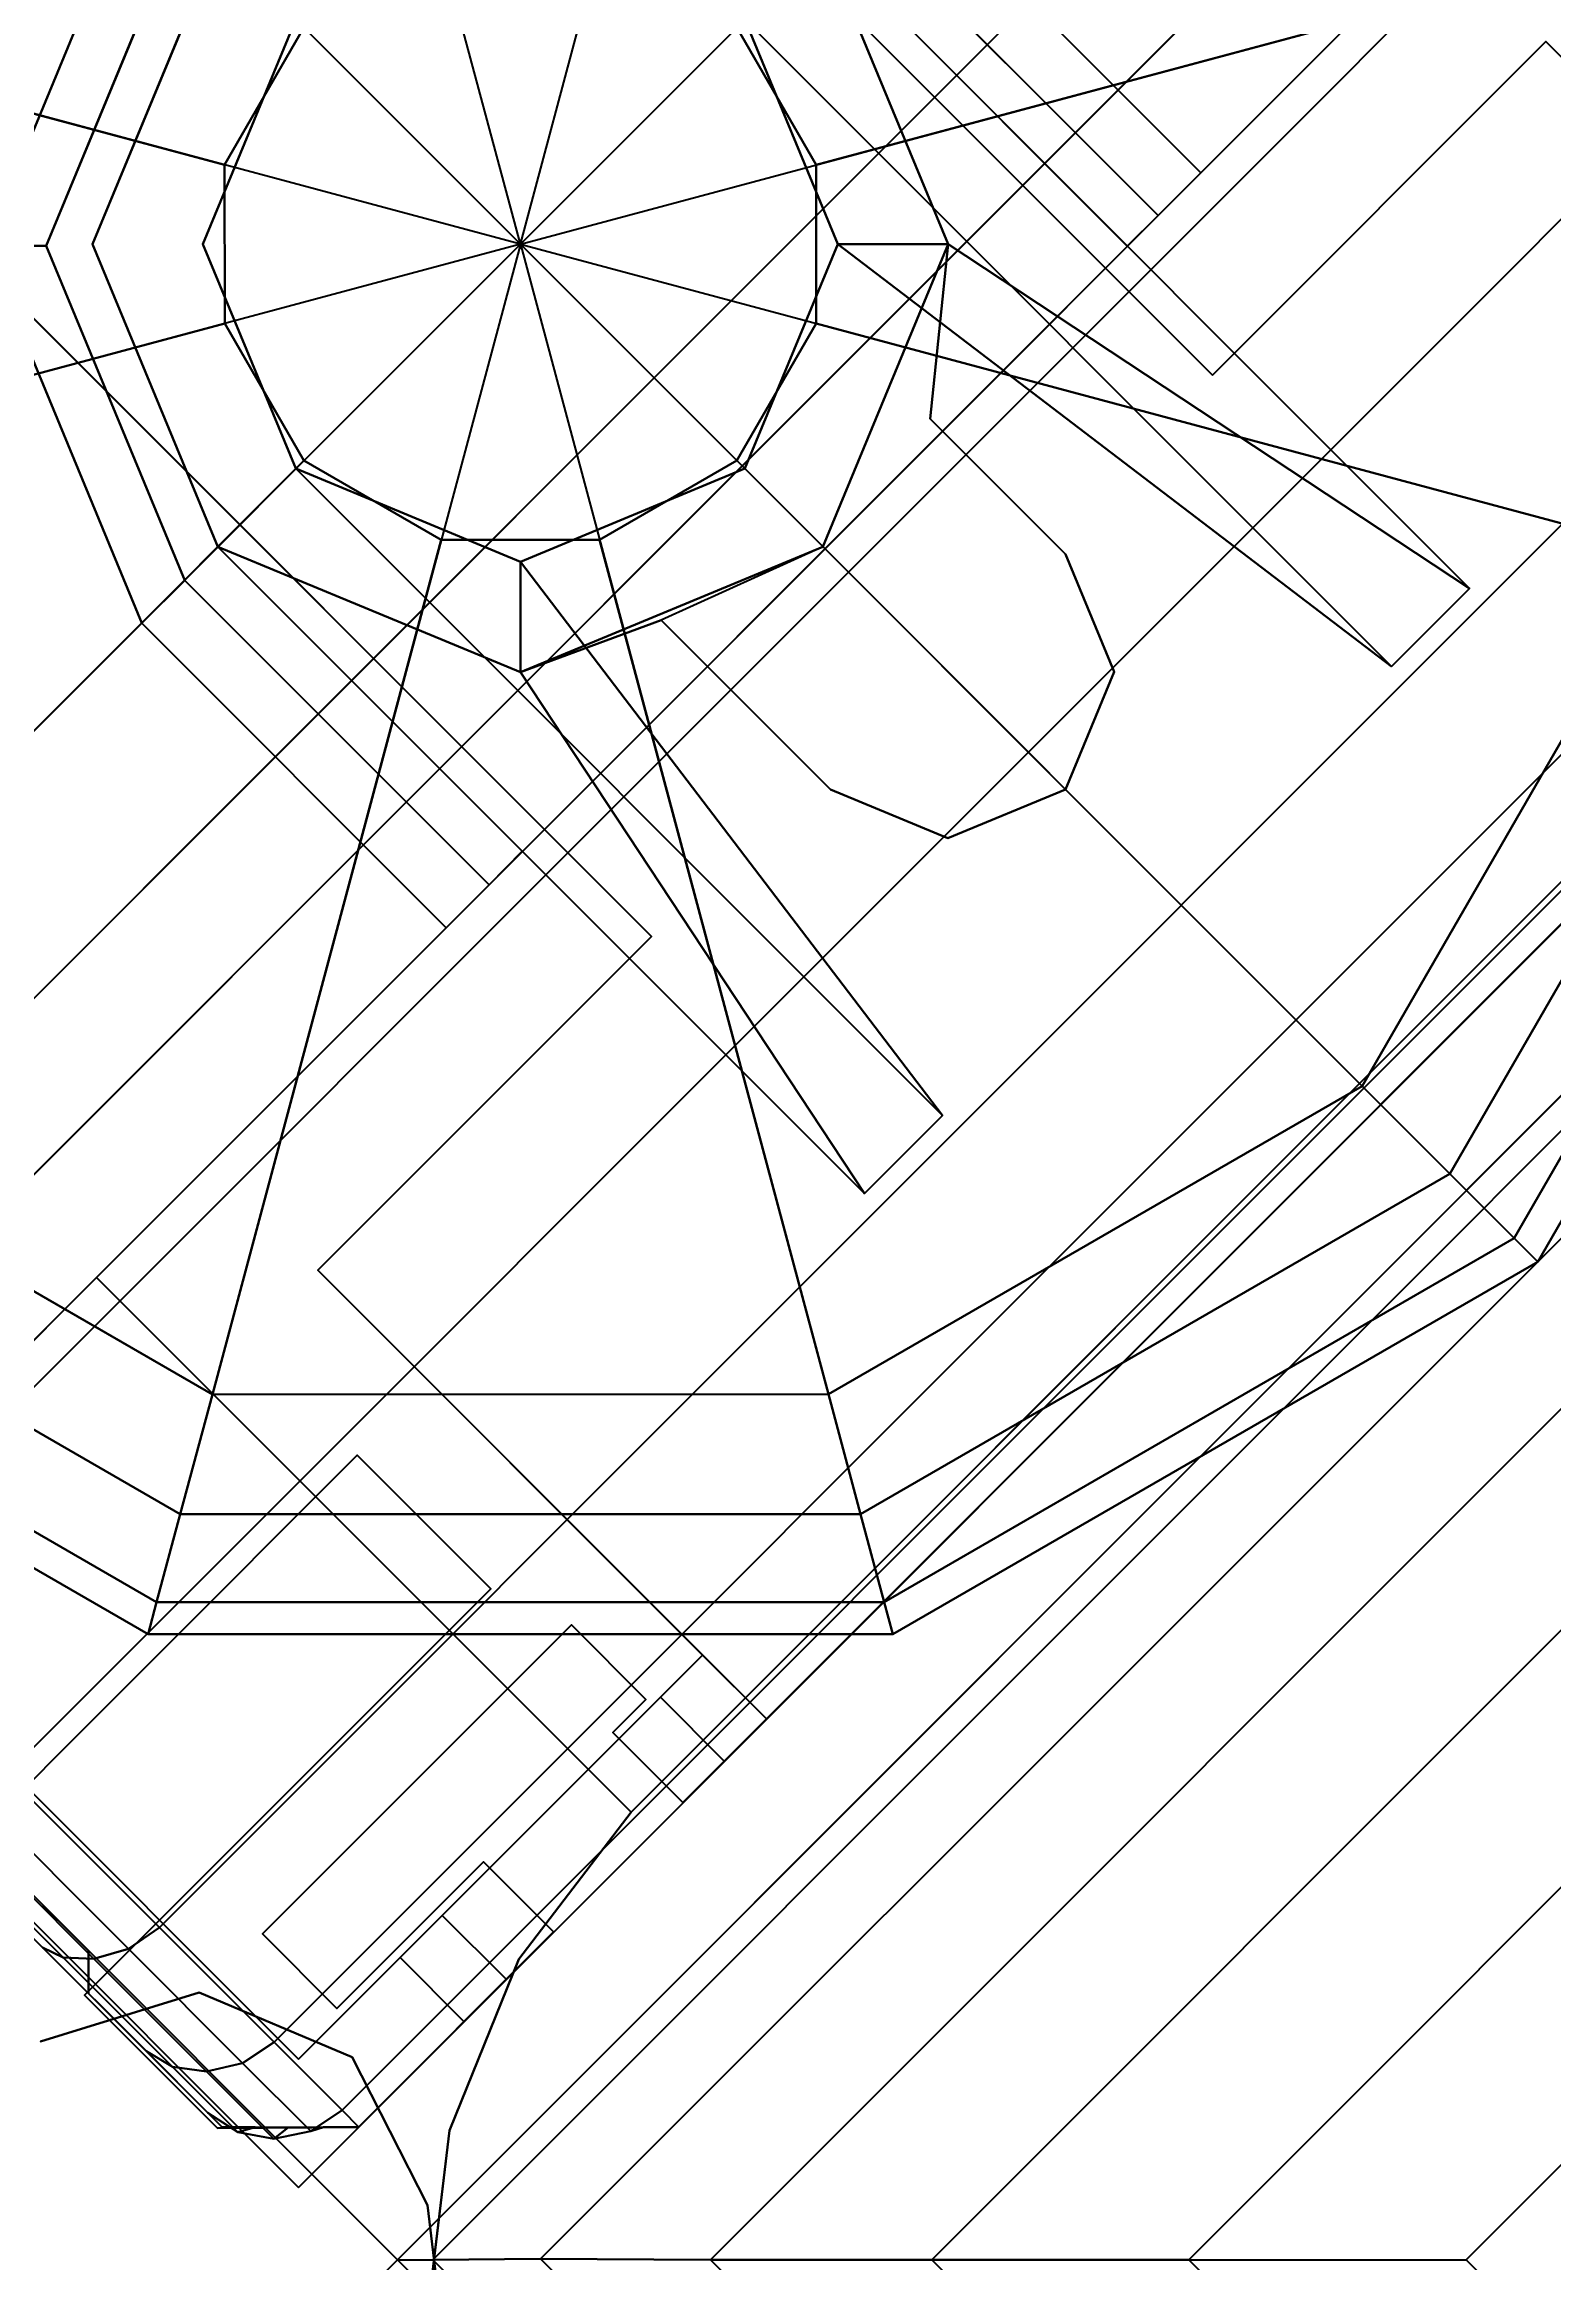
# Model space of a CAD drawing. Extents: x -170 to 1783, y -20 to 1205.
# Drawn here: x 204.791 to 205.788, y 374.654 to 376.119 of the extents above; entities that cross this region are included whole.
import ezdxf
from ezdxf.enums import TextEntityAlignment as Align

# ---------------------------------------------------------------- set-up
doc = ezdxf.new("R2010")
doc.units = 0
doc.header["$LTSCALE"] = 96
doc.header["$MEASUREMENT"] = 0
for name, color, linetype in [('A-FURN-3-PANEL-GLIDE', 7, 'Continuous'), ('A-FURN-3-PANEL-GLIDE-HOUSING', 7, 'Continuous'), ('A-FURN-3-PANEL-RACE', 7, 'Continuous'), ('A-FURN-3-PANEL-SIDE1', 7, 'Continuous'), ('A-FURN-3-PANEL-TOPCAP', 7, 'Continuous'), ('A-FURN-3-PANEL-TRIM', 7, 'Continuous'), ('A-FURN-P-PNLS', 7, 'Continuous'), ('MAIN_PANEL', 7, 'Continuous'), ('MAIN_PANEL_COMP', 7, 'Continuous'), ('MAIN_WKSURF', 7, 'Continuous'), ('SM', 7, 'Continuous')]:
    doc.layers.add(name, color=color, linetype=linetype)

# ---------------------------------------------------------------- blocks, each defined once
blk = doc.blocks.new('EC-EFN-456')
at = {"layer": 'A-FURN-3-PANEL-GLIDE', "color": 20, "linetype": 'Continuous'}
for points in [[(0.4201, 1.8052, 0.2464), (0.4091, 1.8242, 0.1642), (0.885, 1.9517, 0.1642), (0.885, 1.9297, 0.2464)], [(0.4091, 1.8242, 0.1642), (0.4201, 1.8052, 0.0821), (0.885, 1.9297, 0.0821), (0.885, 1.9517, 0.1642)], [(0.4502, 1.7531, 0.3065), (0.4201, 1.8052, 0.2464), (0.885, 1.9297, 0.2464), (0.885, 1.8696, 0.3065)], [(0.4201, 1.8052, 0.0821), (0.4502, 1.7531, 0.022), (0.885, 1.8696, 0.022), (0.885, 1.9297, 0.0821)], [(0.4912, 1.682, 0.3285), (0.4502, 1.7531, 0.3065), (0.885, 1.8696, 0.3065), (0.885, 1.7875, 0.3285)], [(0.4502, 1.7531, 0.022), (0.4912, 1.682), (0.885, 1.7875), (0.885, 1.8696, 0.022)], [(0.0798, 1.4649, 0.2464), (0.0608, 1.4759, 0.1642), (0.4091, 1.8242, 0.1642), (0.4201, 1.8052, 0.2464)], [(0.0608, 1.4759, 0.1642), (0.0798, 1.4649, 0.0821), (0.4201, 1.8052, 0.0821), (0.4091, 1.8242, 0.1642)], [(0.1319, 1.4348, 0.3065), (0.0798, 1.4649, 0.2464), (0.4201, 1.8052, 0.2464), (0.4502, 1.7531, 0.3065)], [(0.0798, 1.4649, 0.0821), (0.1319, 1.4348, 0.022), (0.4502, 1.7531, 0.022), (0.4201, 1.8052, 0.0821)], [(0.7837, 1.1754, 0.3285), (0.4912, 1.682, 0.3285), (0.885, 1.7875, 0.3285), (0.885, 1.2025, 0.3285)], [(0.885, 1.2025, 0.3285), (0.885, 1.7875, 0.3285), (1.2787, 1.682, 0.3285), (0.9862, 1.1754, 0.3285)], [(0.203, 1.3937, 0.3285), (0.1319, 1.4348, 0.3065), (0.4502, 1.7531, 0.3065), (0.4912, 1.682, 0.3285)], [(0.1319, 1.4348, 0.022), (0.203, 1.3937), (0.4912, 1.682), (0.4502, 1.7531, 0.022)], [(0.7096, 1.1013, 0.3285), (0.203, 1.3937, 0.3285), (0.4912, 1.682, 0.3285), (0.7837, 1.1754, 0.3285)], [(0.9862, 1.1754, 0.3285), (1.2787, 1.682, 0.3285), (1.567, 1.3937, 0.3285), (1.0604, 1.1013, 0.3285)], [(-0.0447, 1, 0.2464), (-0.0668, 1, 0.1642), (0.0608, 1.4759, 0.1642), (0.0798, 1.4649, 0.2464)], [(-0.0668, 1, 0.1642), (-0.0447, 1, 0.0821), (0.0798, 1.4649, 0.0821), (0.0608, 1.4759, 0.1642)], [(0.0154, 1, 0.3065), (-0.0447, 1, 0.2464), (0.0798, 1.4649, 0.2464), (0.1319, 1.4348, 0.3065)], [(-0.0447, 1, 0.0821), (0.0154, 1, 0.022), (0.1319, 1.4348, 0.022), (0.0798, 1.4649, 0.0821)], [(0.0975, 1, 0.3285), (0.0154, 1, 0.3065), (0.1319, 1.4348, 0.3065), (0.203, 1.3937, 0.3285)], [(0.0154, 1, 0.022), (0.0975, 1), (0.203, 1.3937), (0.1319, 1.4348, 0.022)], [(0.6825, 1, 0.3285), (0.0975, 1, 0.3285), (0.203, 1.3937, 0.3285), (0.7096, 1.1013, 0.3285)], [(1.0604, 1.1013, 0.3285), (1.567, 1.3937, 0.3285), (1.6725, 1, 0.3285), (1.0875, 1, 0.3285)], [(0.7837, 1.1754, 3.5747), (0.7837, 1.1754, 0.3285), (0.885, 1.2025, 0.3285), (0.885, 1.2025, 3.5747)], [(0.885, 1.2025, 3.5747), (0.885, 1.2025, 0.3285), (0.9862, 1.1754, 0.3285), (0.9862, 1.1754, 3.5747)], [(0.7096, 1.1013, 3.5747), (0.7096, 1.1013, 0.3285), (0.7837, 1.1754, 0.3285), (0.7837, 1.1754, 3.5747)], [(0.9862, 1.1754, 3.5747), (0.9862, 1.1754, 0.3285), (1.0604, 1.1013, 0.3285), (1.0604, 1.1013, 3.5747)], [(0.6825, 1, 3.5747), (0.6825, 1, 0.3285), (0.7096, 1.1013, 0.3285), (0.7096, 1.1013, 3.5747)], [(1.0604, 1.1013, 3.5747), (1.0604, 1.1013, 0.3285), (1.0875, 1, 0.3285), (1.0875, 1, 3.5747)], [(0.0798, 0.5351, 0.2464), (0.0608, 0.5241, 0.1642), (-0.0668, 1, 0.1642), (-0.0447, 1, 0.2464)], [(0.0608, 0.5241, 0.1642), (0.0798, 0.5351, 0.0821), (-0.0447, 1, 0.0821), (-0.0668, 1, 0.1642)], [(0.1319, 0.5652, 0.3065), (0.0798, 0.5351, 0.2464), (-0.0447, 1, 0.2464), (0.0154, 1, 0.3065)], [(0.0798, 0.5351, 0.0821), (0.1319, 0.5652, 0.022), (0.0154, 1, 0.022), (-0.0447, 1, 0.0821)], [(0.203, 0.6063, 0.3285), (0.1319, 0.5652, 0.3065), (0.0154, 1, 0.3065), (0.0975, 1, 0.3285)], [(0.1319, 0.5652, 0.022), (0.203, 0.6063), (0.0975, 1), (0.0154, 1, 0.022)], [(0.7096, 0.8988, 0.3285), (0.203, 0.6063, 0.3285), (0.0975, 1, 0.3285), (0.6825, 1, 0.3285)], [(0.7096, 0.8988, 3.5747), (0.7096, 0.8988, 0.3285), (0.6825, 1, 0.3285), (0.6825, 1, 3.5747)], [(0.7837, 0.8246, 0.3285), (0.4912, 0.318, 0.3285), (0.203, 0.6063, 0.3285), (0.7096, 0.8988, 0.3285)], [(0.7837, 0.8246, 3.5747), (0.7837, 0.8246, 0.3285), (0.7096, 0.8988, 0.3285), (0.7096, 0.8988, 3.5747)], [(0.885, 0.7975, 0.3285), (0.885, 0.2125, 0.3285), (0.4912, 0.318, 0.3285), (0.7837, 0.8246, 0.3285)], [(0.885, 0.7975, 3.5747), (0.885, 0.7975, 0.3285), (0.7837, 0.8246, 0.3285), (0.7837, 0.8246, 3.5747)]]:
    blk.add_3dface(points, dxfattribs=at)
at = {"layer": 'A-FURN-3-PANEL-GLIDE', "color": 20, "linetype": 'Continuous', "invisible_edges": 12}
for points in [[(0.885, 1), (0.885, 1.7875), (0.4912, 1.682)], [(0.885, 1), (1.2787, 1.682), (0.885, 1.7875)], [(0.885, 1), (0.4912, 1.682), (0.203, 1.3937)], [(0.885, 1), (1.567, 1.3937), (1.2787, 1.682)], [(0.885, 1), (0.203, 1.3937), (0.0975, 1)], [(0.885, 1), (1.6725, 1), (1.567, 1.3937)], [(0.885, 1), (0.0975, 1), (0.203, 0.6063)], [(0.885, 1), (0.203, 0.6063), (0.4912, 0.318)], [(0.885, 1), (0.4912, 0.318), (0.885, 0.2125)], [(0.885, 1), (0.885, 0.2125), (1.2787, 0.318)], [(0.885, 1), (1.2787, 0.318), (1.567, 0.6063)], [(0.885, 1), (1.567, 0.6063), (1.6725, 1)]]:
    blk.add_3dface(points, dxfattribs=at)
at = {"layer": 'A-FURN-3-PANEL-GLIDE-HOUSING', "color": 40, "linetype": 'Continuous'}
for points in [[(0.6, 1.3543, 4.1997), (0.6, 1.3143, 4.2397), (0.8848, 1.3143, 4.2397), (0.8848, 1.3543, 4.1997)], [(0.6, 1.3543, 3.6147), (0.6, 1.3543, 4.1997), (0.8848, 1.3543, 4.1997), (0.8848, 1.3543, 3.6147)], [(0.6, 1.3143, 3.5747), (0.6, 1.3543, 3.6147), (0.8848, 1.3543, 3.6147), (0.8848, 1.3143, 3.5747)], [(1.1344, 1.2509, 3.6147), (0.8848, 1.3543, 3.6147), (0.8848, 1.3543, 4.1997), (1.1344, 1.2509, 4.1997)], [(1.1344, 1.2509, 4.1997), (0.8848, 1.3543, 4.1997), (0.8848, 1.3143, 4.2397), (1.1061, 1.2227, 4.2397)], [(1.1061, 1.2227, 3.5747), (0.8848, 1.3143, 3.5747), (0.8848, 1.3543, 3.6147), (1.1344, 1.2509, 3.6147)], [(0.6849, 1.2001, 2.2447), (0.885, 1.283, 3.5747), (0.28, 1.283, 3.5747), (0.28, 1.283, 3.3867)], [(0.28, 1.21, 3.5747), (0.28, 1.21, 3.3867), (0.28, 1.283, 3.3867), (0.28, 1.283, 3.5747)], [(0.28, 1.283, 3.3867), (0.28, 1.21, 3.3867), (0.7365, 1.1485, 2.2447), (0.6849, 1.2001, 2.2447)], [(0.885, 1.283, 3.5747), (0.6849, 1.2001, 2.2447), (0.6849, 1.2001, 1.7347), (0.885, 1.283, 1.7347)], [(1.0851, 1.2001, 3.5747), (0.885, 1.283, 3.5747), (0.885, 1.283, 1.7347), (1.0851, 1.2001, 1.7347)], [(1.2378, 1.0013, 4.1997), (1.1344, 1.2509, 4.1997), (1.1061, 1.2227, 4.2397), (1.1978, 1.0013, 4.2397)], [(1.1978, 1.0013, 3.5747), (1.1061, 1.2227, 3.5747), (1.1344, 1.2509, 3.6147), (1.2378, 1.0013, 3.6147)], [(1.2378, 1.0013, 3.6147), (1.1344, 1.2509, 3.6147), (1.1344, 1.2509, 4.1997), (1.2378, 1.0013, 4.1997)], [(0.28, 1.21, 3.3867), (0.28, 1.21, 3.5747), (0.885, 1.21, 3.5747), (0.7365, 1.1485, 2.2447)], [(0.885, 1.21, 1.7347), (0.7365, 1.1485, 1.7347), (0.7365, 1.1485, 2.2447), (0.885, 1.21, 3.5747)], [(1.0335, 1.1485, 1.7347), (0.885, 1.21, 1.7347), (0.885, 1.21, 3.5747), (1.0335, 1.1485, 3.5747)], [(0.6849, 1.2001, 1.7347), (0.602, 1, 1.7347), (0.602, 1, 2.2447), (0.6849, 1.2001, 2.2447)], [(0.6849, 1.2001, 2.2447), (0.602, 1, 2.2447), (0.6432, 1.11, 2.2447)], [(0.6432, 1.11, 1.7347), (0.6849, 1.2001, 1.7347), (0.6849, 1.2001, 2.2447), (0.6432, 1.11, 2.2447)], [(1.168, 1, 3.5747), (1.0851, 1.2001, 3.5747), (1.0851, 1.2001, 1.7347), (1.168, 1, 1.7347)], [(0.7365, 1.1485, 1.7347), (0.675, 1, 1.7347), (0.675, 1, 2.2447), (0.7365, 1.1485, 2.2447)], [(1.095, 1, 1.7347), (1.0335, 1.1485, 1.7347), (1.0335, 1.1485, 3.5747), (1.095, 1, 3.5747)], [(0.485, 1.11, 2.2447), (0.4072, 1.0778, 2.2447), (0.4072, 1.0778, 1.7347), (0.485, 1.11, 1.7347)], [(0.485, 1.11, 1.7347), (0.6432, 1.11, 1.7347), (0.6432, 1.11, 2.2447), (0.485, 1.11, 2.2447)], [(0.4072, 1.0778, 2.2447), (0.375, 1, 2.2447), (0.375, 1, 1.7347), (0.4072, 1.0778, 1.7347)], [(0.375, 1, 2.2447), (0.4072, 0.9222, 2.2447), (0.4072, 0.9222, 1.7347), (0.375, 1, 1.7347)], [(0.602, 1, 1.7347), (0.6849, 0.7999, 1.7347), (0.6849, 0.7999, 2.2447), (0.602, 1, 2.2447)], [(0.675, 1, 1.7347), (0.7365, 0.8515, 1.7347), (0.7365, 0.8515, 2.2447), (0.675, 1, 2.2447)], [(0.4072, 0.9222, 2.2447), (0.485, 0.89, 2.2447), (0.485, 0.89, 1.7347), (0.4072, 0.9222, 1.7347)], [(0.6116, 0.89, 2.2447), (0.6116, 0.89, 1.7347), (0.485, 0.89, 1.7347), (0.485, 0.89, 2.2447)], [(0.6849, 0.7999, 1.7347), (0.6116, 0.89, 1.7347), (0.6116, 0.89, 2.2447), (0.6849, 0.7999, 2.2447)], [(0.28, 0.79, 3.3867), (0.28, 0.717, 3.3867), (0.6849, 0.7999, 2.2447), (0.7365, 0.8515, 2.2447)], [(0.7365, 0.8515, 1.7347), (0.885, 0.79, 1.7347), (0.885, 0.79, 3.5747), (0.7365, 0.8515, 2.2447)], [(0.6849, 0.7999, 2.2447), (0.885, 0.717, 3.5747), (0.885, 0.717, 1.7347), (0.6849, 0.7999, 1.7347)], [(0.28, 0.79, 3.3867), (0.28, 0.79, 3.5747), (0.28, 0.717, 3.5747), (0.28, 0.717, 3.3867)], [(0.8848, 0.6483, 4.1997), (0.8848, 0.6883, 4.2397), (0.6, 0.6883, 4.2397), (0.6, 0.6483, 4.1997)], [(0.8848, 0.6883, 3.5747), (0.8848, 0.6483, 3.6147), (0.6, 0.6483, 3.6147), (0.6, 0.6883, 3.5747)], [(0.8848, 0.6483, 4.1997), (0.6, 0.6483, 4.1997), (0.6, 0.6483, 3.6147), (0.8848, 0.6483, 3.6147)]]:
    blk.add_3dface(points, dxfattribs=at)
for points, invisible_edges in [([(0.6, 0.6883, 4.2397), (0.8848, 0.6883, 4.2397), (0.8848, 1.3143, 4.2397), (0.6, 1.3143, 4.2397)], 2), ([(0.6002, 1.283, 3.5747), (0.6, 1.3143, 3.5747), (0.8848, 1.3143, 3.5747), (0.885, 1.283, 3.5747)], 4), ([(1.1061, 0.78, 4.2397), (1.1061, 1.2227, 4.2397), (0.8848, 1.3143, 4.2397), (0.8848, 0.6883, 4.2397)], 5), ([(1.1061, 1.2227, 3.5747), (1.0851, 1.2001, 3.5747), (0.885, 1.283, 3.5747), (0.8848, 1.3143, 3.5747)], 5), ([(0.28, 1.21, 3.5747), (0.28, 1.283, 3.5747), (0.885, 1.283, 3.5747), (0.885, 1.21, 3.5747)], 4), ([(0.885, 1.21, 1.7347), (0.885, 1.283, 1.7347), (0.6849, 1.2001, 1.7347), (0.7365, 1.1485, 1.7347)], 5), ([(1.0335, 1.1485, 1.7347), (1.0851, 1.2001, 1.7347), (0.885, 1.283, 1.7347), (0.885, 1.21, 1.7347)], 5), ([(0.885, 1.21, 3.5747), (0.885, 1.283, 3.5747), (1.0851, 1.2001, 3.5747), (1.0335, 1.1485, 3.5747)], 5), ([(1.1978, 1.0013, 3.5747), (1.168, 1, 3.5747), (1.0851, 1.2001, 3.5747), (1.1061, 1.2227, 3.5747)], 5), ([(1.1978, 1.0013, 4.2397), (1.1061, 1.2227, 4.2397), (1.1061, 0.78, 4.2397)], 2), ([(0.7365, 1.1485, 1.7347), (0.6849, 1.2001, 1.7347), (0.602, 1, 1.7347), (0.675, 1, 1.7347)], 5), ([(0.6849, 1.2001, 2.2447), (0.7365, 1.1485, 2.2447), (0.675, 1, 2.2447), (0.602, 1, 2.2447)], 12), ([(0.6849, 1.2001, 1.7347), (0.6432, 1.11, 1.7347), (0.602, 1, 1.7347)], 2), ([(1.095, 1, 1.7347), (1.168, 1, 1.7347), (1.0851, 1.2001, 1.7347), (1.0335, 1.1485, 1.7347)], 5), ([(1.0851, 1.2001, 3.5747), (1.168, 1, 3.5747), (1.095, 1, 3.5747), (1.0335, 1.1485, 3.5747)], 10), ([(0.485, 1.11, 1.7347), (0.4072, 1.0778, 1.7347), (0.4072, 0.9222, 1.7347), (0.485, 0.89, 1.7347)], 10), ([(0.485, 1.11, 2.2447), (0.485, 0.89, 2.2447), (0.4072, 0.9222, 2.2447), (0.4072, 1.0778, 2.2447)], 5), ([(0.485, 1.11, 1.7347), (0.602, 1, 1.7347), (0.6432, 1.11, 1.7347)], 3), ([(0.602, 1, 1.7347), (0.485, 1.11, 1.7347), (0.485, 0.89, 1.7347)], 15), ([(0.485, 1.11, 2.2447), (0.6432, 1.11, 2.2447), (0.602, 1, 2.2447)], 14), ([(0.602, 1, 2.2447), (0.485, 0.89, 2.2447), (0.485, 1.11, 2.2447)], 15), ([(0.4072, 1.0778, 2.2447), (0.4072, 0.9222, 2.2447), (0.375, 1, 2.2447)], 1), ([(0.4072, 1.0778, 1.7347), (0.375, 1, 1.7347), (0.4072, 0.9222, 1.7347)], 12), ([(0.602, 1, 1.7347), (0.485, 0.89, 1.7347), (0.6116, 0.89, 1.7347)], 13), ([(0.602, 1, 2.2447), (0.6116, 0.89, 2.2447), (0.485, 0.89, 2.2447)], 13), ([(0.675, 1, 1.7347), (0.602, 1, 1.7347), (0.6849, 0.7999, 1.7347), (0.7365, 0.8515, 1.7347)], 5), ([(0.602, 1, 2.2447), (0.675, 1, 2.2447), (0.7365, 0.8515, 2.2447), (0.6849, 0.7999, 2.2447)], 9), ([(0.602, 1, 1.7347), (0.6116, 0.89, 1.7347), (0.6849, 0.7999, 1.7347)], 1), ([(0.602, 1, 2.2447), (0.6849, 0.7999, 2.2447), (0.6116, 0.89, 2.2447)], 13), ([(0.885, 0.79, 3.5747), (0.28, 0.79, 3.5747), (0.28, 0.79, 3.3867), (0.7365, 0.8515, 2.2447)], 8), ([(0.6849, 0.7999, 1.7347), (0.885, 0.717, 1.7347), (0.885, 0.79, 1.7347), (0.7365, 0.8515, 1.7347)], 10), ([(0.6849, 0.7999, 2.2447), (0.28, 0.717, 3.3867), (0.28, 0.717, 3.5747), (0.885, 0.717, 3.5747)], 8), ([(0.28, 0.717, 3.5747), (0.28, 0.79, 3.5747), (0.885, 0.79, 3.5747), (0.885, 0.717, 3.5747)], 4), ([(0.6, 0.6883, 3.5747), (0.6002, 0.717, 3.5747), (0.885, 0.717, 3.5747), (0.8848, 0.6883, 3.5747)], 4)]:
    blk.add_3dface(points, dxfattribs=dict(at, invisible_edges=invisible_edges))
at = {"layer": 'A-FURN-3-PANEL-RACE', "color": 40, "linetype": 'Continuous'}
for points, invisible_edges in [([(0.08, 2.0125, 3.515), (0.08, 2.0125, 0.3963), (47.92, 2.0125, 0.3963), (47.92, 2.0125, 3.515)], 8), ([(0.08, 1.8575, 3.1951), (0.08, 1.8575, 1.4986), (0.08, 2.0125, 0.3963), (0.08, 2.0125, 3.515)], 10), ([(0.5, 1.5745, 0.3963), (47.5, 1.5745, 0.3963), (0.08, 2.0125, 0.3963), (0.08, 1.5745, 0.3963)], 3), ([(47.5, 1.5745, 0.3963), (47.92, 1.5745, 0.3963), (47.92, 2.0125, 0.3963), (0.08, 2.0125, 0.3963)], 8), ([(0.08, 1.8181, 1.4986), (0.08, 1.5745, 0.3963), (0.08, 2.0125, 0.3963), (0.08, 1.8575, 1.4986)], 5), ([(0.08, 1.5745, 3.245), (0.08, 1.8575, 3.1951), (0.08, 2.0125, 3.515), (0.08, 1.5745, 3.515)], 2), ([(0.14, 1.5745, 3.515), (0.08, 1.5745, 3.515), (0.08, 2.0125, 3.515), (0.14, 1.9525, 3.515)], 4), ([(0.14, 1.9525, 3.515), (0.08, 2.0125, 3.515), (0.6, 2.0125, 3.515), (0.6, 1.9525, 3.515)], 1), ([(47.86, 1.9525, 0.4563), (0.14, 1.9525, 0.4563), (0.14, 1.9525, 3.515), (47.86, 1.9525, 3.515)], 4), ([(0.14, 1.9525, 0.4563), (0.14, 1.8575, 1.4986), (0.14, 1.8575, 3.1951), (0.14, 1.9525, 3.515)], 5), ([(0.5, 1.5745, 0.4563), (0.14, 1.5745, 0.4563), (0.14, 1.9525, 0.4563), (47.5, 1.5745, 0.4563)], 12), ([(47.5, 1.5745, 0.4563), (0.14, 1.9525, 0.4563), (47.86, 1.9525, 0.4563), (47.86, 1.5745, 0.4563)], 1), ([(0.14, 1.5745, 0.4563), (0.14, 1.8181, 1.4986), (0.14, 1.8575, 1.4986), (0.14, 1.9525, 0.4563)], 5), ([(0.14, 1.8575, 3.1951), (0.14, 1.5745, 3.245), (0.14, 1.5745, 3.515), (0.14, 1.9525, 3.515)], 8), ([(0.08, 1.614, 1.7894), (0.08, 1.5745, 1.7894), (0.08, 1.5745, 0.3963), (0.08, 1.8181, 1.4986)], 4), ([(0.14, 1.5745, 1.7894), (0.14, 1.614, 1.7894), (0.14, 1.8181, 1.4986), (0.14, 1.5745, 0.4563)], 4), ([(0.08, 1.5745, 0.3963), (0.08, 1.5745, 1.7894), (0.14, 1.5745, 1.7894), (0.14, 1.5745, 0.4563)], 8), ([(0.5, 1.5745, 0.3963), (0.08, 1.5745, 0.3963), (0.14, 1.5745, 0.4563), (0.5, 1.5745, 0.4563)], 2), ([(2.098, 1.2625, 0.3963), (45.902, 1.2625, 0.3963), (0.5, 1.5745, 0.3963), (0.5, 1.2625, 0.3963)], 3), ([(47.5, 1.2625, 0.3963), (47.5, 1.5745, 0.3963), (0.5, 1.5745, 0.3963), (45.902, 1.2625, 0.3963)], 6), ([(2.098, 1.2625, 0.4563), (0.5, 1.2625, 0.4563), (0.5, 1.5745, 0.4563), (45.902, 1.2625, 0.4563)], 12), ([(47.5, 1.2625, 0.4563), (45.902, 1.2625, 0.4563), (0.5, 1.5745, 0.4563), (47.5, 1.5745, 0.4563)], 6), ([(0.5, 0.7375, 0.4563), (2.098, 0.7375, 0.4563), (47.5, 0.4255, 0.4563), (0.5, 0.4255, 0.4563)], 6), ([(0.5, 0.7375, 0.3963), (0.5, 0.4255, 0.3963), (47.5, 0.4255, 0.3963), (2.098, 0.7375, 0.3963)], 6), ([(0.5, 0.4255, 0.3963), (0.08, 0.4255, 0.3963), (0.08, -0.0125, 0.3963), (47.92, -0.0125, 0.3963)], 8), ([(0.5, 0.4255, 0.3963), (0.5, 0.4255, 0.4563), (0.14, 0.4255, 0.4563), (0.08, 0.4255, 0.3963)], 4), ([(0.5, 0.4255, 0.4563), (47.86, 0.0475, 0.4563), (0.14, 0.0475, 0.4563), (0.14, 0.4255, 0.4563)], 1)]:
    blk.add_3dface(points, dxfattribs=dict(at, invisible_edges=invisible_edges))
for points in [[(0.14, 1.8575, 1.4986), (0.08, 1.8575, 1.4986), (0.08, 1.8575, 3.1951), (0.14, 1.8575, 3.1951)], [(0.08, 1.8181, 1.4986), (0.08, 1.8575, 1.4986), (0.14, 1.8575, 1.4986), (0.14, 1.8181, 1.4986)], [(0.14, 1.8575, 3.1951), (0.08, 1.8575, 3.1951), (0.08, 1.5745, 3.245), (0.14, 1.5745, 3.245)], [(0.08, 1.614, 1.7894), (0.08, 1.8181, 1.4986), (0.14, 1.8181, 1.4986), (0.14, 1.614, 1.7894)], [(0.08, 1.5745, 1.7894), (0.08, 1.614, 1.7894), (0.14, 1.614, 1.7894), (0.14, 1.5745, 1.7894)], [(0.14, 1.5745, 3.245), (0.08, 1.5745, 3.245), (0.08, 1.5745, 3.515), (0.14, 1.5745, 3.515)], [(0.5, 1.2625, 0.3963), (0.5, 1.5745, 0.3963), (0.5, 1.5745, 0.4563), (0.5, 1.2625, 0.4563)], [(0.5, 1.2625, 0.4563), (2.098, 1.2625, 0.4563), (2.098, 1.2625, 0.3963), (0.5, 1.2625, 0.3963)], [(0.5, 0.7375, 0.4563), (0.5, 0.7375, 0.3963), (2.098, 0.7375, 0.3963), (2.098, 0.7375, 0.4563)], [(0.5, 0.7375, 0.3963), (0.5, 0.7375, 0.4563), (0.5, 0.4255, 0.4563), (0.5, 0.4255, 0.3963)]]:
    blk.add_3dface(points, dxfattribs=at)
at = {"layer": 'A-FURN-3-PANEL-SIDE1', "color": 7, "linetype": 'Continuous'}
for points in [[(47.3224, 1.955, 55.7401), (47.3228, 0.045, 55.7401), (0.6776, 0.045, 55.7401), (0.6776, 1.955, 55.7401)], [(0.6776, 0.045, 4.2397), (0.6776, 1.955, 4.2397), (0.6776, 1.955, 55.7401), (0.6776, 0.045, 55.7401)], [(47.3224, 0.045, 4.2397), (47.3224, 1.955, 4.2397), (0.6776, 1.955, 4.2397), (0.6776, 0.045, 4.2397)]]:
    blk.add_3dface(points, dxfattribs=at)
at = {"layer": 'A-FURN-3-PANEL-TOPCAP', "color": 60, "linetype": 'Continuous'}
for points in [[(0.1143, 2.0013, 55.8104), (0.1129, 1.9894, 55.635), (0.1285, 2.0047, 55.635), (0.1344, 2.0151, 55.8048)], [(0.1774, 2.0013, 55.977), (0.1143, 2.0013, 55.8104), (0.1344, 2.0151, 55.8048), (0.1955, 2.0151, 55.9663)], [(0.1344, 2.0151, 55.8048), (0.1285, 2.0047, 55.635), (0.144, 2.02, 55.635), (0.1575, 2.02, 55.8011)], [(0.1955, 2.0151, 55.9663), (0.1344, 2.0151, 55.8048), (0.1575, 2.02, 55.8011), (0.2149, 2.02, 55.9575)], [(0.2828, 2.0013, 56.1222), (0.1774, 2.0013, 55.977), (0.1955, 2.0151, 55.9663), (0.2978, 2.0151, 56.1072)], [(0.2978, 2.0151, 56.1072), (0.1955, 2.0151, 55.9663), (0.2149, 2.02, 55.9575), (0.3121, 2.02, 56.0929)], [(0.4225, 2.0013, 56.2349), (0.2828, 2.0013, 56.1222), (0.2978, 2.0151, 56.1072), (0.4331, 2.0151, 56.2168)], [(0.4331, 2.0151, 56.2168), (0.2978, 2.0151, 56.1072), (0.3121, 2.02, 56.0929), (0.4419, 2.02, 56.1974)], [(0.1006, 1.9805, 55.8155), (0.0965, 1.9727, 55.635), (0.1129, 1.9894, 55.635), (0.1143, 2.0013, 55.8104)], [(0.1644, 1.9805, 55.9859), (0.1006, 1.9805, 55.8155), (0.1143, 2.0013, 55.8104), (0.1774, 2.0013, 55.977)], [(0.2713, 1.9805, 56.1337), (0.1644, 1.9805, 55.9859), (0.1774, 2.0013, 55.977), (0.2828, 2.0013, 56.1222)], [(0.4136, 1.9805, 56.248), (0.2713, 1.9805, 56.1337), (0.2828, 2.0013, 56.1222), (0.4225, 2.0013, 56.2349)], [(0.0957, 1.956, 55.8177), (0.08, 1.956, 55.635), (0.0965, 1.9727, 55.635), (0.1006, 1.9805, 55.8155)], [(0.1595, 1.956, 55.9895), (0.0957, 1.956, 55.8177), (0.1006, 1.9805, 55.8155), (0.1644, 1.9805, 55.9859)], [(0.2668, 1.956, 56.1382), (0.1595, 1.956, 55.9895), (0.1644, 1.9805, 55.9859), (0.2713, 1.9805, 56.1337)], [(0.4099, 1.956, 56.2528), (0.2668, 1.956, 56.1382), (0.2713, 1.9805, 56.1337), (0.4136, 1.9805, 56.248)], [(0.0957, 0.044, 55.8177), (0.08, 0.044, 55.635), (0.08, 1.956, 55.635), (0.0957, 1.956, 55.8177)], [(0.1595, 0.044, 55.9895), (0.0957, 0.044, 55.8177), (0.0957, 1.956, 55.8177), (0.1595, 1.956, 55.9895)], [(0.2668, 0.044, 56.1382), (0.1595, 0.044, 55.9895), (0.1595, 1.956, 55.9895), (0.2668, 1.956, 56.1382)], [(0.4099, 0.044, 56.2528), (0.2668, 0.044, 56.1382), (0.2668, 1.956, 56.1382), (0.4099, 1.956, 56.2528)], [(0.5783, 0.044, 56.3252), (0.4099, 0.044, 56.2528), (0.4099, 1.956, 56.2528), (0.5783, 1.956, 56.3252)], [(0.76, 0.044, 56.35), (0.5783, 0.044, 56.3252), (0.5783, 1.956, 56.3252), (0.76, 1.956, 56.35)], [(0.76, 0.044, 56.35), (0.76, 1.956, 56.35), (47.24, 1.956, 56.35), (47.24, 0.044, 56.35)]]:
    blk.add_3dface(points, dxfattribs=at)
for points, invisible_edges in [([(0.1285, -0.0047, 55.635), (0.144, -0.02, 55.635), (0.144, 2.02, 55.635), (0.1285, 2.0047, 55.635)], 10), ([(0.144, 2.02, 55.635), (0.269, 2.02, 55.635), (0.2783, 2.02, 55.7687), (0.1575, 2.02, 55.8011)], 4), ([(0.144, -0.02, 55.635), (0.269, -0.02, 55.635), (0.269, 2.02, 55.635), (0.144, 2.02, 55.635)], 10), ([(0.1575, 2.02, 55.8011), (0.2783, 2.02, 55.7687), (0.3232, 2.02, 55.8949), (0.2149, 2.02, 55.9575)], 5), ([(0.2149, 2.02, 55.9575), (0.3232, 2.02, 55.8949), (0.4005, 2.02, 56.0044), (0.3121, 2.02, 56.0929)], 5), ([(0.269, 2.02, 55.635), (0.289, 2, 55.635), (0.2976, 2, 55.7635), (0.2783, 2.02, 55.7687)], 4), ([(0.289, 2, 55.635), (0.269, 2.02, 55.635), (0.269, -0.02, 55.635), (0.289, 0, 55.635)], 10), ([(0.2783, 2.02, 55.7687), (0.2976, 2, 55.7635), (0.3405, 2, 55.8849), (0.3232, 2.02, 55.8949)], 5), ([(0.394, 2.02, 55.635), (0.3741, 2, 55.635), (0.3741, 0, 55.635), (0.394, -0.02, 55.635)], 10), ([(0.676, 2.02, 55.635), (0.394, 2.02, 55.635), (0.394, -0.02, 55.635), (0.676, -0.02, 55.635)], 10), ([(0.1285, 2.0047, 55.635), (0.1129, 1.9894, 55.635), (0.1129, 0.0106, 55.635), (0.1285, -0.0047, 55.635)], 10), ([(0.289, 2, 55.635), (0.3741, 2, 55.635), (0.3798, 2, 55.7415), (0.2976, 2, 55.7635)], 4), ([(0.289, 0, 55.635), (0.3741, 0, 55.635), (0.3741, 2, 55.635), (0.289, 2, 55.635)], 10), ([(0.2976, 2, 55.7635), (0.3798, 2, 55.7415), (0.4142, 2, 55.8424), (0.3405, 2, 55.8849)], 5), ([(0.0965, 0.0273, 55.635), (0.1129, 0.0106, 55.635), (0.1129, 1.9894, 55.635), (0.0965, 1.9727, 55.635)], 10), ([(0.0965, 1.9727, 55.635), (0.08, 1.956, 55.635), (0.08, 0.044, 55.635), (0.0965, 0.0273, 55.635)], 8)]:
    blk.add_3dface(points, dxfattribs=dict(at, invisible_edges=invisible_edges))
at = {"layer": 'A-FURN-3-PANEL-TRIM', "color": 60, "linetype": 'Continuous'}
for points, invisible_edges in [([(-0.0735, 2.1159, 3.8013), (0.6, 2.1348, 3.8013), (0.065, 2.269, 3.8013), (-0.0322, 2.2178, 3.8013)], 3), ([(-0.0735, 2.1159, 4.013), (-0.0322, 2.2178, 4.013), (0.065, 2.269, 4.013), (0.6, 2.1348, 4.013)], 12), ([(0.0361, 1.9153, 3.8013), (0.6, 2.1348, 3.8013), (-0.0735, 2.1159, 3.8013), (-0.0395, 2.0114, 3.8013)], 3), ([(0.0361, 1.9153, 4.013), (-0.0395, 2.0114, 4.013), (-0.0735, 2.1159, 4.013), (0.6, 2.1348, 4.013)], 12), ([(0.1, 1.6815, 3.8013), (0.6, 2.1348, 3.8013), (0.0361, 1.9153, 3.8013), (0.0837, 1.8027, 3.8013)], 3), ([(0.1, 1.6815, 4.013), (0.0837, 1.8027, 4.013), (0.0361, 1.9153, 4.013), (0.6, 2.1348, 4.013)], 12), ([(0.1, 1.6815, 3.8013), (0.6, 1.6815, 3.8013), (0.6, 2.1348, 3.8013)], 12), ([(0.6, 2.1348, 4.013), (0.6, 1.6815, 4.013), (0.1, 1.6815, 4.013)], 12), ([(0.0802, 1.7737, 55.635), (0.08, 1.956, 55.635), (0.1457, 2.0228, 55.635), (0.1457, 1.7737, 55.635)], 4), ([(0.2155, 1.9109, 55.635), (0.1457, 1.9109, 55.635), (0.1457, 2.0228, 55.635), (0.2701, 2.0228, 55.635)], 10), ([(0.395, 2.0328, 55.635), (0.6776, 2.0328, 55.635), (0.6776, -0.0328, 55.635), (0.395, -0.0328, 55.635)], 8), ([(0.6, -0.1348, 3.5747), (0.6, 1.6815, 3.5747), (0.1, 1.6815, 3.5747), (0.1, 0.3185, 3.5747)], 10), ([(0.6, -0.1348, 4.2397), (0.1, 0.3185, 4.2397), (0.1, 1.6815, 4.2397), (0.6, 1.6815, 4.2397)], 5), ([(0.1457, 0.3473, 55.635), (0.0802, 0.3473, 55.635), (0.0802, 1.6527, 55.635), (0.1457, 1.6527, 55.635)], 8), ([(0.2701, 1.6426, 55.635), (0.395, 1.6426, 55.635), (0.395, 0.3574, 55.635), (0.2701, 0.3574, 55.635)], 10), ([(0.1457, 1.6218, 55.635), (0.2155, 1.6218, 55.635), (0.2155, 0.3782, 55.635), (0.1457, 0.3782, 55.635)], 10)]:
    blk.add_3dface(points, dxfattribs=dict(at, invisible_edges=invisible_edges))
for points in [[(0.6, 2.1348, 3.8013), (0.6, 1.6815, 3.8013), (0.6, 1.6815, 4.013), (0.6, 2.1348, 4.013)], [(0.1457, 2.0228, 4.2397), (0.1457, 2.0228, 55.635), (0.08, 1.956, 55.635), (0.0802, 1.956, 4.2397)], [(0.1457, 2.0228, 4.2397), (0.2701, 2.0228, 4.2397), (0.2701, 2.0228, 55.635), (0.1457, 2.0228, 55.635)], [(0.2701, 2.0228, 55.635), (0.2701, 2.0228, 4.2397), (0.2701, 1.6426, 4.2397), (0.2701, 1.6426, 55.635)], [(0.395, 1.6426, 55.635), (0.395, 1.6426, 4.2397), (0.395, 2.0328, 4.2397), (0.395, 2.0328, 55.635)], [(0.0361, 1.9153, 3.8013), (-0.0395, 2.0114, 3.8013), (-0.0395, 2.0114, 4.013), (0.0361, 1.9153, 4.013)], [(0.0802, 1.7737, 55.635), (0.0802, 1.7737, 4.2397), (0.0802, 1.956, 4.2397), (0.08, 1.956, 55.635)], [(0.0837, 1.8027, 3.8013), (0.0361, 1.9153, 3.8013), (0.0361, 1.9153, 4.013), (0.0837, 1.8027, 4.013)], [(0.2155, 1.9109, 4.2397), (0.1457, 1.9109, 4.2397), (0.1457, 1.9109, 55.635), (0.2155, 1.9109, 55.635)], [(0.1457, 1.9109, 55.635), (0.1457, 1.9109, 4.2397), (0.1457, 1.7737, 4.2397), (0.1457, 1.7737, 55.635)], [(0.2155, 1.6218, 55.635), (0.2155, 1.6218, 4.2397), (0.2155, 1.9109, 4.2397), (0.2155, 1.9109, 55.635)], [(0.1, 1.6815, 3.8013), (0.0837, 1.8027, 3.8013), (0.0837, 1.8027, 4.013), (0.1, 1.6815, 4.013)], [(0.1457, 1.7737, 4.2397), (0.0802, 1.7737, 4.2397), (0.0802, 1.7737, 55.635), (0.1457, 1.7737, 55.635)], [(0.1, 0.3185, 4.2397), (0.1, 0.3185, 3.5747), (0.1, 1.6815, 3.5747), (0.1, 1.6815, 4.2397)], [(0.1, 1.6815, 4.2397), (0.1, 1.6815, 4.013), (0.6, 1.6815, 4.013), (0.6, 1.6815, 4.2397)], [(0.6, 1.6815, 3.8013), (0.1, 1.6815, 3.8013), (0.1, 1.6815, 3.5747), (0.6, 1.6815, 3.5747)], [(0.6, 1.6815, 3.5747), (0.6, -0.1348, 3.5747), (0.6, -0.1348, 4.2397), (0.6, 1.6815, 4.2397)], [(0.0802, 1.6527, 4.2397), (0.1457, 1.6527, 4.2397), (0.1457, 1.6527, 55.635), (0.0802, 1.6527, 55.635)], [(0.0802, 0.3473, 55.635), (0.0802, 0.3473, 4.2397), (0.0802, 1.6527, 4.2397), (0.0802, 1.6527, 55.635)], [(0.1457, 1.6527, 55.635), (0.1457, 1.6527, 4.2397), (0.1457, 1.6218, 4.2397), (0.1457, 1.6218, 55.635)], [(0.2701, 1.6426, 4.2397), (0.395, 1.6426, 4.2397), (0.395, 1.6426, 55.635), (0.2701, 1.6426, 55.635)], [(0.1457, 1.6218, 4.2397), (0.2155, 1.6218, 4.2397), (0.2155, 1.6218, 55.635), (0.1457, 1.6218, 55.635)]]:
    blk.add_3dface(points, dxfattribs=at)
at = {"layer": 'A-FURN-P-PNLS', "color": 60, "linetype": 'Continuous'}
for p, q in [((0, 0), (0, 2)), ((0, 2), (48, 2))]:
    blk.add_line(p, q, dxfattribs=at)
blk = doc.blocks.new('EC-EFP-456')
at = {"layer": 'A-FURN-3-PANEL-TRIM', "color": 60, "linetype": 'Continuous'}
for points, invisible_edges in [([(47.935, 2.269, 3.5747), (47.4, 2.1348, 3.5747), (48.0735, 2.1159, 3.5747), (48.0322, 2.2178, 3.5747)], 3), ([(47.935, 2.269, 4.2397), (48.0322, 2.2178, 4.2397), (48.0735, 2.1159, 4.2397), (47.4, 2.1348, 4.2397)], 12), ([(47.935, 2.269, 3.8013), (48.0322, 2.2178, 3.8013), (48.0735, 2.1159, 3.8013), (47.4, 2.1348, 3.8013)], 12), ([(47.935, 2.269, 4.013), (47.4, 2.1348, 4.013), (48.0735, 2.1159, 4.013), (48.0322, 2.2178, 4.013)], 3), ([(48.0735, 2.1159, 3.5747), (47.4, 2.1348, 3.5747), (47.9639, 1.9153, 3.5747), (48.0395, 2.0114, 3.5747)], 3), ([(48.0735, 2.1159, 4.2397), (48.0395, 2.0114, 4.2397), (47.9639, 1.9153, 4.2397), (47.4, 2.1348, 4.2397)], 12), ([(48.0735, 2.1159, 3.8013), (48.0395, 2.0114, 3.8013), (47.9639, 1.9153, 3.8013), (47.4, 2.1348, 3.8013)], 12), ([(48.0735, 2.1159, 4.013), (47.4, 2.1348, 4.013), (47.9639, 1.9153, 4.013), (48.0395, 2.0114, 4.013)], 3)]:
    blk.add_3dface(points, dxfattribs=dict(at, invisible_edges=invisible_edges))
for points in [[(47.935, 2.269, 4.013), (48.0322, 2.2178, 4.013), (48.0322, 2.2178, 4.2397), (47.935, 2.269, 4.2397)], [(47.935, 2.269, 3.5747), (48.0322, 2.2178, 3.5747), (48.0322, 2.2178, 3.8013), (47.935, 2.269, 3.8013)], [(48.0322, 2.2178, 4.013), (48.0735, 2.1159, 4.013), (48.0735, 2.1159, 4.2397), (48.0322, 2.2178, 4.2397)], [(48.0322, 2.2178, 3.5747), (48.0735, 2.1159, 3.5747), (48.0735, 2.1159, 3.8013), (48.0322, 2.2178, 3.8013)], [(48.0735, 2.1159, 4.013), (48.0395, 2.0114, 4.013), (48.0395, 2.0114, 4.2397), (48.0735, 2.1159, 4.2397)], [(48.0735, 2.1159, 3.5747), (48.0395, 2.0114, 3.5747), (48.0395, 2.0114, 3.8013), (48.0735, 2.1159, 3.8013)], [(48.0395, 2.0114, 4.013), (47.9639, 1.9153, 4.013), (47.9639, 1.9153, 4.2397), (48.0395, 2.0114, 4.2397)], [(48.0395, 2.0114, 3.5747), (47.9639, 1.9153, 3.5747), (47.9639, 1.9153, 3.8013), (48.0395, 2.0114, 3.8013)]]:
    blk.add_3dface(points, dxfattribs=at)
at = {"layer": 'A-FURN-P-PNLS', "color": 60, "linetype": 'Continuous'}
for p, q in [((0, 2), (48, 2)), ((48, 2), (48, 0))]:
    blk.add_line(p, q, dxfattribs=at)
at = {"layer": 'MAIN_PANEL', "color": 7, "linetype": 'Continuous'}
for p in [(48, 2), (48, 2, 55.663), (48, 2)]:
    blk.add_point(p, dxfattribs=at)
blk = doc.blocks.new('EC-WYC-64-2424-T')
at = {"layer": 'MAIN_WKSURF', "color": 7, "linetype": 'Continuous'}
blk.add_point((0, 0), dxfattribs=at)
blk.add_point((0, 0), dxfattribs=at)
blk.add_point((0, 0), dxfattribs=at)
blk = doc.blocks.new('EC-FPFS-56')
at = {"layer": 'SM', "color": 60, "linetype": 'Continuous'}
for points in [[(0.0463, -0.0077, 55.6309), (0.0297, -0.0077, 55.5), (0.0297, -2.0077, 55.5), (0.0463, -1.9911, 55.6309)], [(0.0463, -1.9911, 55.6309), (0.0962, -1.9403, 55.751), (0.0971, -0.0077, 55.751), (0.0463, -0.0077, 55.6309)], [(0.1762, -0.0077, 55.8545), (0.0971, -0.0077, 55.751), (0.0962, -1.9403, 55.751), (0.1762, -1.8612, 55.8545)], [(0.2797, -0.0077, 55.9336), (0.1762, -0.0077, 55.8545), (0.1762, -1.8612, 55.8545), (0.2797, -1.7577, 55.9336)], [(0.3999, -0.0077, 55.9844), (0.2797, -0.0077, 55.9336), (0.2797, -1.7577, 55.9336), (0.3999, -1.6375, 55.9844)], [(0.5297, -0.0077, 56), (0.3999, -0.0077, 55.9844), (0.3999, -1.6375, 55.9844), (0.5297, -1.5077, 56)], [(0.5297, -0.0077, 56), (0.5297, -1.5077, 56), (1.5297, -1.5077, 56), (1.5297, -0.0077, 56)], [(0.3999, -1.6375, 55.9844), (0.2797, -1.7577, 55.9336), (1.7797, -1.7577, 55.9336), (1.6596, -1.6375, 55.9844)], [(0.2797, -1.7577, 55.9336), (0.1762, -1.8612, 55.8545), (1.8833, -1.8612, 55.8545), (1.7797, -1.7577, 55.9336)], [(0.1762, -1.8612, 55.8545), (0.0962, -1.9403, 55.751), (1.9624, -1.9403, 55.751), (1.8833, -1.8612, 55.8545)], [(0.0962, -1.9403, 55.751), (0.0463, -1.9911, 55.6309), (2.0131, -1.9911, 55.6309), (1.9624, -1.9403, 55.751)]]:
    blk.add_3dface(points, dxfattribs=at)

msp = doc.modelspace()

# ---------------------------------------------------------------- block references
at = {"layer": 'MAIN_PANEL', "color": 47, "linetype": 'Continuous'}
for name, p, rotation in [('EC-EFN-456', (206.43892, 376.06845), 135), ('EC-EFP-456', (172.4978, 339.2989), 45.00000000000001)]:
    msp.add_blockref(name, p, dxfattribs=dict(at, rotation=rotation))
at = {"layer": 'MAIN_PANEL_COMP', "color": 47, "linetype": 'Continuous', "rotation": 315}
msp.add_blockref('EC-FPFS-56', (206.4233, 376.0949), dxfattribs=at)
at = {"layer": 'MAIN_WKSURF', "color": 47, "linetype": 'Continuous'}
ref = msp.add_blockref('EC-WYC-64-2424-T', (205.02471, 374.65424), dxfattribs=dict(at, rotation=225))
ref.add_attrib('CAPMC', 'ECH', dxfattribs={"color": 47, "linetype": 'Continuous', "height": 0.000000012, "width": 0.666667}).set_placement((205.02471, 374.65424), align=Align.BOTTOM_LEFT)
ref.add_attrib('CAPPN', 'EC-WYC-64-2424-T', dxfattribs={"color": 47, "linetype": 'Continuous', "height": 0.000000012, "width": 0.666667}).set_placement((205.02471, 374.65424), align=Align.BOTTOM_LEFT)
ref.add_attrib('CAPMG', 'RSI', dxfattribs={"color": 47, "linetype": 'Continuous', "height": 0.000000012, "width": 0.666667}).set_placement((205.02471, 374.65424), align=Align.BOTTOM_LEFT)
ref.add_attrib('CAPQTY', '1', dxfattribs={"color": 47, "linetype": 'Continuous', "height": 0.000000012, "width": 0.666667}).set_placement((205.02471, 374.65424), align=Align.BOTTOM_LEFT)

doc.saveas('drawing.dxf')
